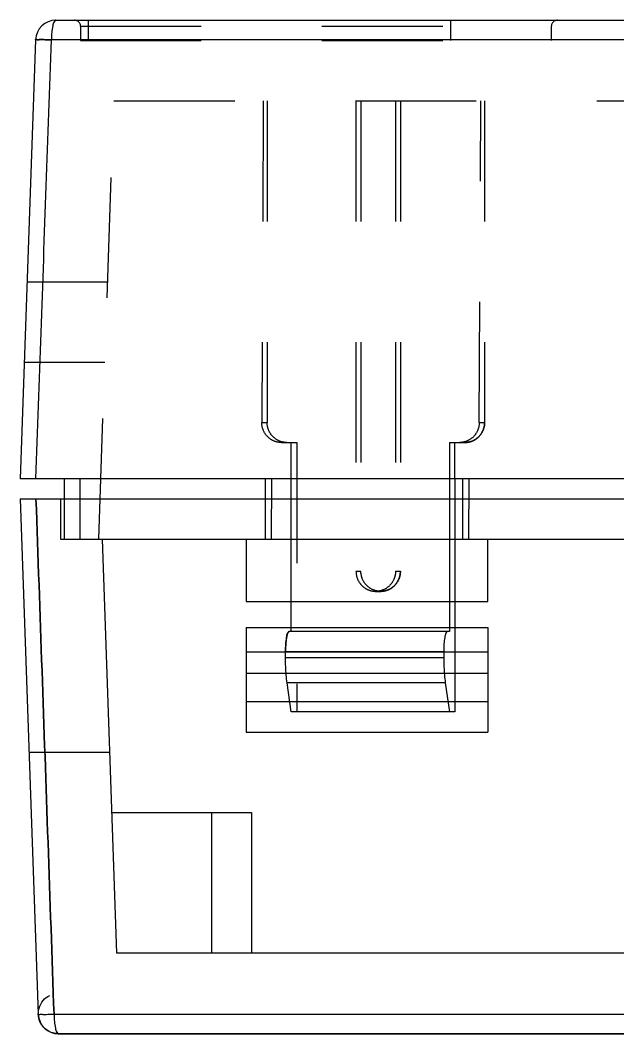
# Model space of a CAD drawing. Extents: x 195 to 445, y -1276 to -961.
# Drawn here: x 270.91 to 285.76, y -986.4 to -961.2 of the extents above; entities that cross this region are included whole.
import ezdxf

# ---------------------------------------------------------------- set-up
doc = ezdxf.new("R2010")
doc.units = 0
doc.linetypes.add('EB_DASH', pattern=[6, 3, -3])
doc.layers.get('0').update_dxf_attribs({"linetype": 'CONTINUOUS'})
doc.layers.add('B1_DXF_CONTINUOUS_LINE', color=7, linetype='CONTINUOUS')
doc.layers.add('B1_DXF_HIDDEN_LINE', color=7, linetype='CONTINUOUS')

msp = doc.modelspace()

# ---------------------------------------------------------------- linework, layer by layer
at = {"color": 6, "linetype": 'CONTINUOUS'}
for p, q in [((270.911, -973.099), (271.359, -985.916)), ((270.911, -973.099), (372.911, -973.099)), ((271.911, -973.099), (271.911, -974.099)), ((271.911, -974.099), (371.911, -974.099)), ((272.948, -974.099), (273.307, -984.399)), ((276.53, -974.099), (276.53, -975.654)), ((282.53, -975.654), (282.53, -974.099)), ((276.53, -975.655), (282.53, -975.654)), ((276.53, -976.299), (276.53, -978.9)), ((276.53, -976.299), (282.53, -976.299)), ((282.53, -976.299), (282.53, -978.9)), ((276.53, -976.899), (282.53, -976.899)), ((276.53, -977.434), (282.53, -977.434)), ((276.53, -978.141), (282.53, -978.141)), ((276.53, -978.9), (282.53, -978.9)), ((271.131, -979.399), (273.133, -979.399)), ((273.185, -980.899), (276.661, -980.899)), ((275.661, -980.899), (275.661, -984.399)), ((276.661, -980.899), (276.661, -984.399)), ((297.179, -984.399), (273.307, -984.399)), ((271.75, -985.912), (296.106, -985.912))]:
    msp.add_line(p, q, dxfattribs=at)
at = {"color": 7, "linetype": 'CONTINUOUS'}
msp.add_line((271.859, -986.399), (295.661, -986.399), dxfattribs=at)
at = {"color": 6, "linetype": 'CONTINUOUS'}
msp.add_arc((271.859, -985.899), 0.5, 182, 270, dxfattribs=at)
for points, knots in [([(271.302, -973.099), (271.352, -974.524), (271.452, -977.372), (271.601, -981.643), (271.7, -984.489), (271.75, -985.912)], [0, 0, 0, 0, 4.276314, 8.549953, 12.820927, 12.820927, 12.820927, 12.820927]), ([(271.75, -985.912), (271.7, -984.489), (271.601, -981.643), (271.452, -977.372), (271.352, -974.524), (271.302, -973.099)], [0, 0, 0, 0, 4.270958, 8.544591, 12.820927, 12.820927, 12.820927, 12.820927]), ([(271.859, -986.399), (271.799, -986.399), (271.68, -986.377), (271.525, -986.285), (271.409, -986.142), (271.349, -985.957), (271.366, -985.752), (271.467, -985.564), (271.584, -985.476), (271.646, -985.446)], [0, 0, 0, 0, 0.180845, 0.354976, 0.534294, 0.723974, 0.92517, 1.13993, 1.349313, 1.349313, 1.349313, 1.349313]), ([(271.359, -985.916), (271.359, -985.926), (271.418, -985.908), (271.476, -985.925), (271.608, -985.914), (271.698, -985.914), (271.75, -985.912)], [0, 0, 0, 0, 0.0283276, 0.1112158, 0.2369303, 0.3940621, 0.3940621, 0.3940621, 0.3940621]), ([(271.75, -985.912), (271.751, -985.975), (271.755, -986.09), (271.779, -986.244), (271.802, -986.343), (271.841, -986.399), (271.859, -986.399)], [0, 0, 0, 0, 0.1887507, 0.3491081, 0.4603381, 0.5150988, 0.5150988, 0.5150988, 0.5150988])]:
    msp.add_open_spline(points, degree=3, knots=knots, dxfattribs=at)
at = {"color": 7, "linetype": 'CONTINUOUS'}
msp.add_open_spline([(295.661, -986.399), (293.002, -986.399), (287.696, -986.399), (279.762, -986.399), (274.487, -986.399), (271.859, -986.399)], degree=3, knots=[0, 0, 0, 0, 7.979186, 15.916648, 23.802708, 23.802708, 23.802708, 23.802708], dxfattribs=at)
at = {"layer": 'B1_DXF_CONTINUOUS_LINE', "color": 7, "linetype": 'CONTINUOUS'}
for p, q in [((271.792, -961.199), (372.031, -961.199)), ((271.293, -961.682), (270.911, -972.599)), ((372.139, -961.686), (271.684, -961.686)), ((372.911, -972.599), (270.911, -972.599)), ((272.011, -974.099), (272.011, -972.599)), ((272.404, -974.099), (272.404, -972.599)), ((276.997, -972.599), (276.997, -974.099)), ((277.153, -972.599), (277.147, -974.099)), ((277.644, -976.399), (277.644, -972.599)), ((281.576, -972.599), (281.576, -976.399)), ((281.715, -972.599), (281.715, -978.399)), ((281.911, -974.099), (281.911, -972.599)), ((272.011, -974.099), (277.147, -974.099)), ((281.911, -974.099), (319.754, -974.099)), ((281.576, -976.399), (277.592, -976.399)), ((277.505, -977.048), (277.505, -976.899)), ((281.437, -976.899), (277.505, -976.899)), ((281.437, -976.899), (281.437, -977.048)), ((277.505, -977.048), (281.437, -977.048)), ((277.644, -978.399), (277.543, -977.673)), ((281.475, -977.673), (277.543, -977.673)), ((281.475, -977.673), (281.576, -978.399)), ((281.715, -978.399), (277.644, -978.399))]:
    msp.add_line(p, q, dxfattribs=at)
msp.add_arc((271.792, -961.699), 0.5, 90, 178, dxfattribs=at)
for points, knots in [([(271.792, -961.199), (271.774, -961.199), (271.736, -961.256), (271.712, -961.354), (271.689, -961.509), (271.684, -961.623), (271.684, -961.686)], [0, 0, 0, 0, 0.0552953, 0.1669329, 0.3269954, 0.5151479, 0.5151479, 0.5151479, 0.5151479]), ([(271.684, -961.686), (271.632, -961.684), (271.541, -961.684), (271.409, -961.673), (271.351, -961.689), (271.293, -961.672), (271.293, -961.682)], [0, 0, 0, 0, 0.1572373, 0.2839073, 0.3662009, 0.3938914, 0.3938914, 0.3938914, 0.3938914]), ([(271.302, -972.599), (271.344, -971.386), (271.43, -968.96), (271.556, -965.322), (271.641, -962.898), (271.684, -961.686)], [0, 0, 0, 0, 3.641907, 7.281828, 10.919765, 10.919765, 10.919765, 10.919765]), ([(277.505, -976.899), (277.505, -976.836), (277.508, -976.719), (277.527, -976.559), (277.545, -976.462), (277.576, -976.399), (277.592, -976.399)], [0, 0, 0, 0, 0.1891667, 0.356578, 0.4703002, 0.5195081, 0.5195081, 0.5195081, 0.5195081]), ([(281.524, -976.399), (281.507, -976.399), (281.477, -976.463), (281.458, -976.558), (281.44, -976.719), (281.437, -976.835), (281.437, -976.899)], [0, 0, 0, 0, 0.0508497, 0.1635034, 0.327473, 0.5195406, 0.5195406, 0.5195406, 0.5195406]), ([(277.543, -977.673), (277.534, -977.609), (277.52, -977.475), (277.508, -977.266), (277.505, -977.122), (277.505, -977.048)], [0, 0, 0, 0, 0.1950912, 0.4035826, 0.6262628, 0.6262628, 0.6262628, 0.6262628]), ([(281.437, -977.048), (281.437, -977.124), (281.44, -977.269), (281.452, -977.478), (281.466, -977.61), (281.475, -977.673)], [0, 0, 0, 0, 0.2273702, 0.4355139, 0.6262625, 0.6262625, 0.6262625, 0.6262625])]:
    msp.add_open_spline(points, degree=3, knots=knots, dxfattribs=at)
at = {"layer": 'B1_DXF_HIDDEN_LINE', "color": 8, "linetype": 'EB_DASH'}
for p, q in [((272.411, -961.349), (272.411, -961.699)), ((272.411, -961.349), (284.111, -961.349)), ((272.611, -961.699), (272.611, -961.199)), ((281.611, -961.699), (281.611, -961.199)), ((284.111, -961.349), (284.111, -961.699)), ((272.411, -961.699), (284.111, -961.699)), ((272.86, -974.099), (273.241, -963.199)), ((273.241, -963.199), (370.782, -963.199)), ((276.951, -963.199), (276.915, -971.199)), ((277.047, -963.199), (277.047, -971.199)), ((279.256, -963.199), (279.256, -974.899)), ((279.378, -963.199), (279.378, -974.899)), ((280.239, -963.199), (280.239, -974.899)), ((280.36, -963.199), (280.36, -974.899)), ((282.321, -971.199), (282.357, -963.199)), ((282.453, -963.199), (282.453, -971.199)), ((271.083, -967.699), (273.084, -967.699)), ((271.013, -969.699), (273.014, -969.699)), ((276.915, -971.199), (277.047, -971.199)), ((282.321, -971.199), (282.453, -971.199)), ((277.403, -971.699), (277.783, -971.699)), ((277.644, -972.599), (277.648, -971.699)), ((277.783, -971.699), (277.783, -978.399)), ((281.58, -971.699), (281.576, -972.599)), ((281.58, -971.699), (281.961, -971.699)), ((281.715, -972.599), (281.715, -971.699)), ((282.061, -974.099), (282.068, -972.599)), ((279.256, -974.899), (279.378, -974.899)), ((280.239, -974.899), (280.36, -974.899)), ((279.747, -975.399), (279.869, -975.399))]:
    msp.add_line(p, q, dxfattribs=at)
for centre, start, end in [((272.261, -961.349), 0, 90), ((284.261, -961.349), 90, 180)]:
    msp.add_arc(centre, 0.15, start, end, dxfattribs=at)
for points, knots in [([(271.293, -961.682), (271.293, -961.672), (271.351, -961.69), (271.41, -961.673), (271.541, -961.684), (271.632, -961.684), (271.684, -961.686)], [0, 0, 0, 0, 0.0283202, 0.1111811, 0.2368555, 0.3939429, 0.3939429, 0.3939429, 0.3939429]), ([(277.403, -971.699), (277.34, -971.699), (277.211, -971.673), (277.046, -971.561), (276.938, -971.393), (276.914, -971.263), (276.915, -971.199)], [0, 0, 0, 0, 0.1891095, 0.3858355, 0.5836757, 0.7755583, 0.7755583, 0.7755583, 0.7755583]), ([(277.538, -971.699), (277.475, -971.699), (277.345, -971.673), (277.181, -971.561), (277.072, -971.393), (277.047, -971.263), (277.047, -971.199)], [0, 0, 0, 0, 0.1893122, 0.3864663, 0.5847005, 0.776689, 0.776689, 0.776689, 0.776689]), ([(282.321, -971.199), (282.32, -971.263), (282.295, -971.394), (282.184, -971.562), (282.018, -971.673), (281.889, -971.699), (281.826, -971.699)], [0, 0, 0, 0, 0.1928279, 0.3921049, 0.5897964, 0.7792823, 0.7792823, 0.7792823, 0.7792823]), ([(282.453, -971.199), (282.453, -971.263), (282.428, -971.394), (282.318, -971.562), (282.153, -971.673), (282.024, -971.699), (281.961, -971.699)], [0, 0, 0, 0, 0.1926228, 0.3914767, 0.5887748, 0.7781502, 0.7781502, 0.7781502, 0.7781502]), ([(279.256, -974.899), (279.256, -974.962), (279.28, -975.091), (279.387, -975.258), (279.552, -975.372), (279.683, -975.399), (279.747, -975.399)], [0, 0, 0, 0, 0.1892837, 0.3866607, 0.5831886, 0.777357, 0.777357, 0.777357, 0.777357]), ([(279.869, -975.399), (279.804, -975.399), (279.672, -975.372), (279.508, -975.257), (279.401, -975.091), (279.378, -974.961), (279.378, -974.899)], [0, 0, 0, 0, 0.1956138, 0.3922932, 0.589025, 0.7773192, 0.7773192, 0.7773192, 0.7773192]), ([(280.239, -974.899), (280.239, -974.962), (280.215, -975.091), (280.107, -975.258), (279.943, -975.372), (279.812, -975.399), (279.747, -975.399)], [0, 0, 0, 0, 0.1892211, 0.3866359, 0.5832597, 0.7774836, 0.7774836, 0.7774836, 0.7774836]), ([(280.36, -974.899), (280.36, -974.962), (280.336, -975.091), (280.229, -975.258), (280.064, -975.372), (279.933, -975.399), (279.869, -975.399)], [0, 0, 0, 0, 0.1893363, 0.386766, 0.5833686, 0.7774843, 0.7774843, 0.7774843, 0.7774843])]:
    msp.add_open_spline(points, degree=3, knots=knots, dxfattribs=at)
for points in [[(282.417, -971.387), (282.441, -971.328), (282.453, -971.263), (282.453, -971.199)], [(282.309, -971.553), (282.338, -971.523), (282.364, -971.489), (282.385, -971.454)], [(282.385, -971.454), (282.397, -971.432), (282.408, -971.41), (282.417, -971.387)], [(277.406, -971.681), (277.449, -971.693), (277.493, -971.699), (277.538, -971.699)], [(281.961, -971.699), (282.024, -971.699), (282.088, -971.686), (282.146, -971.662)], [(282.146, -971.662), (282.169, -971.653), (282.191, -971.642), (282.212, -971.629)], [(282.212, -971.629), (282.247, -971.608), (282.28, -971.582), (282.309, -971.553)], [(280.326, -975.084), (280.349, -975.025), (280.36, -974.962), (280.36, -974.899)], [(280.22, -975.249), (280.249, -975.219), (280.275, -975.184), (280.295, -975.148)], [(280.295, -975.148), (280.307, -975.127), (280.317, -975.106), (280.326, -975.084)], [(279.75, -975.384), (279.789, -975.394), (279.829, -975.399), (279.869, -975.399)], [(279.869, -975.399), (279.934, -975.399), (279.999, -975.385), (280.059, -975.36)], [(280.059, -975.36), (280.088, -975.348), (280.116, -975.332), (280.142, -975.315)], [(280.142, -975.315), (280.17, -975.295), (280.196, -975.273), (280.22, -975.249)], [(277.559, -976.437), (277.547, -976.465), (277.539, -976.495), (277.534, -976.526)], [(277.592, -976.399), (277.575, -976.399), (277.565, -976.421), (277.559, -976.437)], [(277.511, -976.709), (277.507, -976.772), (277.505, -976.836), (277.505, -976.899)], [(277.53, -976.545), (277.522, -976.6), (277.516, -976.655), (277.511, -976.709)], [(277.534, -976.526), (277.533, -976.532), (277.531, -976.539), (277.53, -976.545)]]:
    msp.add_open_spline(points, degree=3, dxfattribs=at)

doc.saveas('drawing.dxf')
